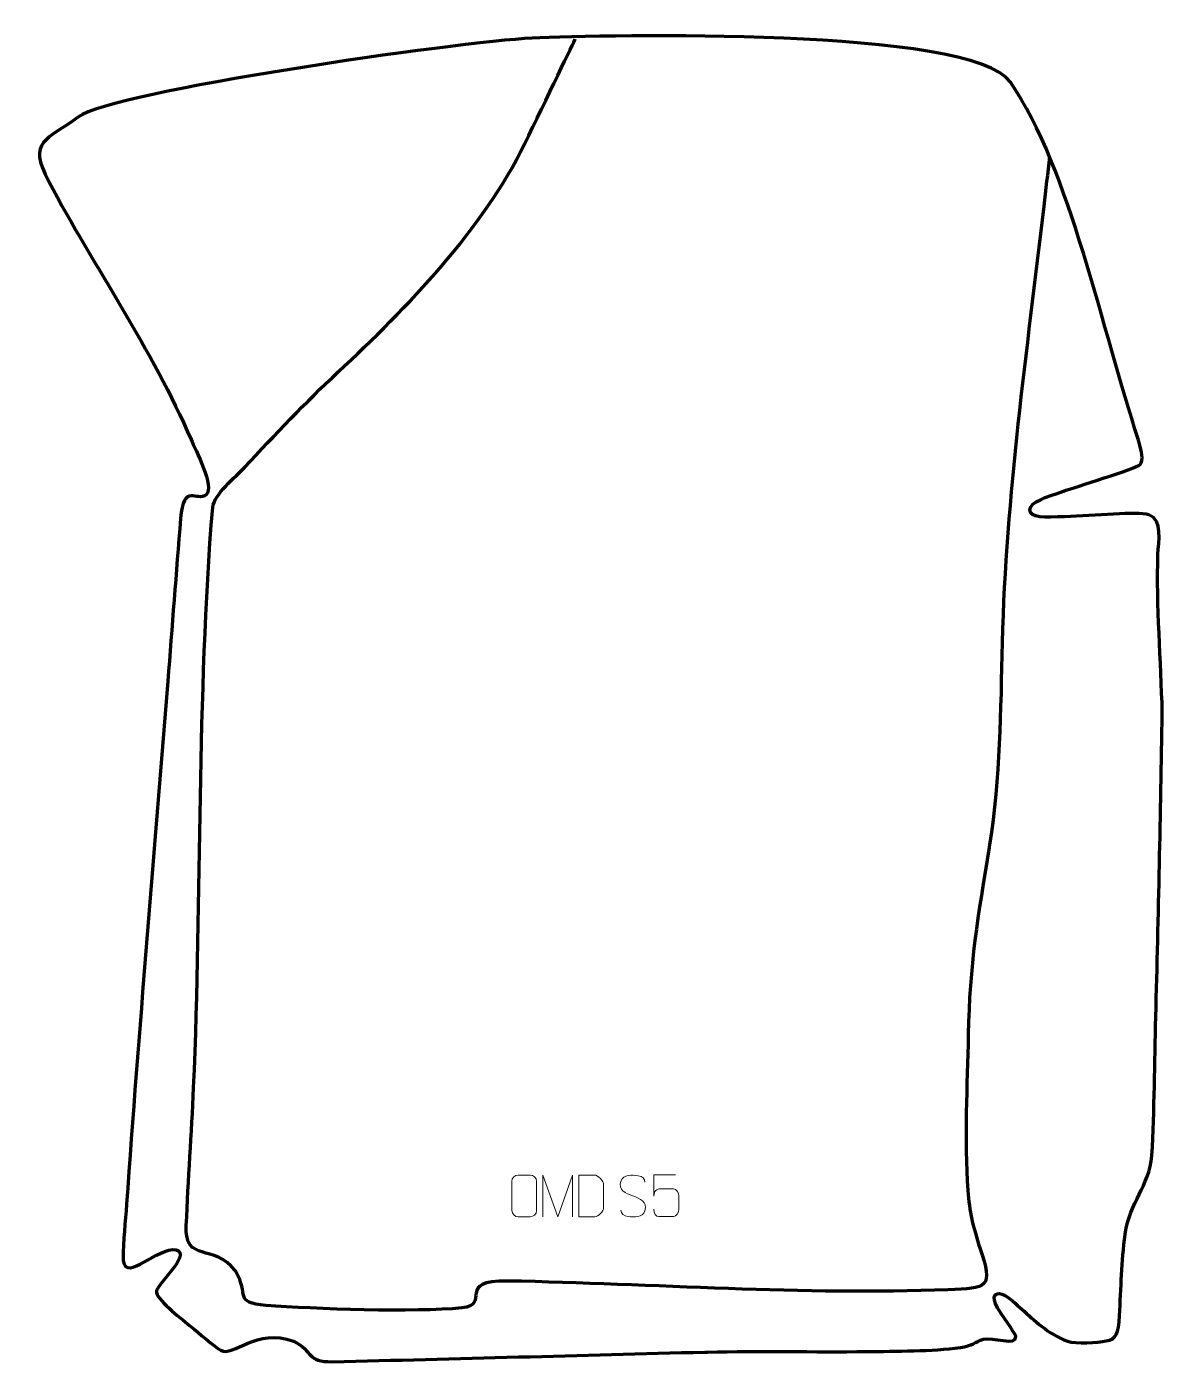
# Model space of a CAD drawing. Header units: millimetres. Extents: x -792 to -113, y -1 to 797.
import ezdxf

# ---------------------------------------------------------------- set-up
doc = ezdxf.new("R2010")
doc.units = ezdxf.units.MM
doc.header["$MEASUREMENT"] = 0
doc.layers.add('layer 1', color=7, linetype='Continuous', plot=False)
doc.layers.add('layer 2', color=7, linetype='Continuous')
doc.layers.add('layer 3', color=7, linetype='Continuous')

msp = doc.modelspace()

# ---------------------------------------------------------------- linework, layer by layer
at = {"layer": 'layer 1', "color": 250, "lineweight": 9}
for points, knots in [([(-498.3944, 110.8673), (-496.0687, 110.8673), (-493.7426, 110.8673), (-491.4165, 110.8673), (-491.4165, 110.8673), (-489.4699, 110.9029), (-487.4785, 109.4113), (-487.4518, 106.9737), (-487.4518, 106.9737), (-487.4522, 101.2268), (-487.4522, 95.4795), (-487.4518, 89.7318), (-487.4518, 89.7318), (-487.5916, 87.4084), (-489.2688, 85.9288), (-491.4165, 85.918), (-491.4165, 85.918), (-493.7484, 85.9184), (-496.0803, 85.9184), (-498.4118, 85.918), (-498.4118, 85.918), (-500.3368, 85.8126), (-502.3089, 87.6971), (-502.2977, 89.7144), (-502.2977, 89.7144), (-502.2974, 95.4845), (-502.2974, 101.2542), (-502.2977, 107.0235), (-502.2977, 107.0235), (-502.2935, 109.1616), (-500.5468, 110.8808), (-498.3944, 110.8673)], [0, 0, 0, 0, 0.11111111, 0.11111111, 0.11111111, 0.11111111, 0.22222222, 0.22222222, 0.22222222, 0.22222222, 0.33333333, 0.33333333, 0.33333333, 0.33333333, 0.44444444, 0.44444444, 0.44444444, 0.44444444, 0.55555556, 0.55555556, 0.55555556, 0.55555556, 0.66666667, 0.66666667, 0.66666667, 0.66666667, 0.77777778, 0.77777778, 0.77777778, 0.77777778, 1, 1, 1, 1]), ([(-483.7173, 85.9119), (-483.7173, 85.9119), (-483.7173, 110.8698), (-483.7173, 110.8698), (-483.7173, 110.8698), (-483.7173, 110.8698), (-474.7922, 85.9119), (-474.7922, 85.9119), (-474.7922, 85.9119), (-474.7922, 85.9119), (-466.0323, 110.8693), (-466.0323, 110.8693), (-466.0323, 110.8693), (-466.0323, 110.8693), (-466.0323, 85.9119), (-466.0323, 85.9119)], [0, 0, 0, 0, 0.2, 0.2, 0.2, 0.2, 0.4, 0.4, 0.4, 0.4, 0.6, 0.6, 0.6, 0.6, 1, 1, 1, 1]), ([(-462.2671, 85.9422), (-459.9353, 85.9426), (-454.9851, 85.9186), (-452.6536, 85.9183), (-452.6536, 85.9183), (-450.7286, 85.8129), (-447.41, 89.3545), (-447.4212, 91.3718), (-447.4212, 91.3718), (-447.4216, 97.1419), (-447.4216, 99.3116), (-447.4212, 105.0809), (-447.4212, 105.0809), (-447.4255, 107.219), (-450.8, 110.8791), (-452.9524, 110.8656), (-452.9524, 110.8656), (-455.2781, 110.8656), (-460.0024, 110.8656), (-462.3285, 110.8656), (-462.3285, 110.8656), (-462.3281, 105.1187), (-462.2668, 91.6895), (-462.2671, 85.9422)], [0, 0, 0, 0, 0.14285714, 0.14285714, 0.14285714, 0.14285714, 0.28571429, 0.28571429, 0.28571429, 0.28571429, 0.42857143, 0.42857143, 0.42857143, 0.42857143, 0.57142857, 0.57142857, 0.57142857, 0.57142857, 0.71428571, 0.71428571, 0.71428571, 0.71428571, 1, 1, 1, 1]), ([(-429.9639, 98.4643), (-434.2122, 99.9347), (-439.1203, 101.7305), (-437.1152, 107.2508), (-437.1152, 107.2508), (-435.6117, 111.3907), (-430.3981, 111.0022), (-426.7945, 110.4011), (-426.7945, 110.4011), (-423.9339, 109.9239), (-423.0692, 108.7107), (-422.7586, 106.6266)], [0, 0, 0, 0, 0.25, 0.25, 0.25, 0.25, 0.5, 0.5, 0.5, 0.5, 1, 1, 1, 1]), ([(-404.5698, 110.919), (-404.5698, 110.919), (-417.4215, 110.919), (-417.4215, 110.919), (-417.4215, 110.919), (-417.4212, 106.6884), (-417.4212, 102.4575), (-417.4215, 98.2263), (-417.4215, 98.2263), (-417.4218, 101.5364), (-415.7908, 102.6082), (-412.9788, 102.6687), (-412.9788, 102.6687), (-410.5392, 102.669), (-408.0997, 102.669), (-405.6605, 102.6687), (-405.6605, 102.6687), (-404.0107, 102.6755), (-402.5358, 100.295), (-402.5073, 98.2263), (-402.5073, 98.2263), (-402.5076, 95.639), (-402.5076, 93.0514), (-402.5073, 90.4637), (-402.5073, 90.4637), (-402.4611, 88.5043), (-403.9605, 86.068), (-405.5864, 86.0095), (-405.5864, 86.0095), (-407.5429, 86.0098), (-412.4379, 86.0098), (-414.3949, 86.0095), (-414.3949, 86.0095), (-416.2404, 86.0007), (-417.3475, 87.9655), (-417.3683, 90.5166)], [0, 0, 0, 0, 0.1, 0.1, 0.1, 0.1, 0.2, 0.2, 0.2, 0.2, 0.3, 0.3, 0.3, 0.3, 0.4, 0.4, 0.4, 0.4, 0.5, 0.5, 0.5, 0.5, 0.6, 0.6, 0.6, 0.6, 0.7, 0.7, 0.7, 0.7, 0.8, 0.8, 0.8, 0.8, 1, 1, 1, 1]), ([(-429.9639, 98.4642), (-425.9453, 96.8175), (-420.9158, 94.9292), (-422.7498, 89.5689), (-422.7498, 89.5689), (-424.2096, 85.3025), (-429.1204, 85.5592), (-432.8465, 86.1139), (-432.8465, 86.1139), (-435.5965, 86.5237), (-436.8174, 87.7372), (-437.1954, 89.8494)], [0, 0, 0, 0, 0.25, 0.25, 0.25, 0.25, 0.5, 0.5, 0.5, 0.5, 1, 1, 1, 1])]:
    msp.add_open_spline(points, degree=3, knots=knots, dxfattribs=at)
at = {"layer": 'layer 2', "color": 140, "lineweight": 158}
msp.add_open_spline([(-181.0579, 719.133), (-182.2032, 709.2504), (-183.3483, 699.368), (-184.4936, 689.4854), (-184.4936, 689.4854), (-194.6313, 602.4284), (-207.1845, 516.8012), (-209.343, 428.9818), (-209.343, 428.9818), (-210.341, 388.3725), (-210.5098, 348.3192), (-216.9175, 308.0607), (-216.9175, 308.0607), (-216.9175, 308.0607), (-217.1584, 306.5471), (-217.1584, 306.5471), (-217.1584, 306.5471), (-223.6492, 266.3193), (-229.0178, 235.935), (-229.582, 194.9152), (-229.582, 194.9152), (-230.2567, 163.9882), (-232.0951, 132.5042), (-229.8965, 101.668), (-229.8965, 101.668), (-228.9909, 88.9665), (-226.6962, 79.5033), (-222.6858, 67.4163), (-222.6858, 67.4163), (-214.5056, 43.1521), (-218.0729, 43.2517), (-241.8017, 42.3155), (-241.8017, 42.3155), (-327.6468, 38.9284), (-417.9807, 45.9018), (-504.68, 47.5427), (-504.68, 47.5427), (-536.229, 48.147), (-514.1916, 33.3174), (-532.1919, 31.5045), (-532.1919, 31.5045), (-560.3488, 28.6685), (-620.4653, 30.8421), (-648.9556, 32.9531), (-648.9556, 32.9531), (-669.1975, 34.8828), (-658.4662, 38.8631), (-667.3513, 53.5413), (-667.3513, 53.5413), (-680.4375, 70.7816), (-697.7729, 57.5721), (-696.7573, 80.6939), (-696.7573, 80.6939), (-695.5511, 108.151), (-693.5809, 135.5941), (-692.3666, 163.1376), (-692.3666, 163.1376), (-687.2955, 278.1532), (-690.3683, 395.7677), (-680.9747, 509.7379), (-680.9747, 509.7379), (-680.344, 517.3166), (-667.2473, 527.9899), (-661.8238, 533.6933), (-661.8238, 533.6933), (-643.533, 553.1357), (-625.6059, 572.4082), (-606.0379, 590.596), (-606.0379, 590.596), (-564.7374, 628.8749), (-519.4799, 676.0079), (-494.6408, 726.7617), (-494.6408, 726.7617), (-481.8092, 752.9805), (-464.7897, 788.6403), (-464.3576, 789.5512)], degree=3, knots=[0, 0, 0, 0, 0.05, 0.05, 0.05, 0.05, 0.1, 0.1, 0.1, 0.1, 0.15, 0.15, 0.15, 0.15, 0.2, 0.2, 0.2, 0.2, 0.25, 0.25, 0.25, 0.25, 0.3, 0.3, 0.3, 0.3, 0.35, 0.35, 0.35, 0.35, 0.4, 0.4, 0.4, 0.4, 0.45, 0.45, 0.45, 0.45, 0.5, 0.5, 0.5, 0.5, 0.55, 0.55, 0.55, 0.55, 0.6, 0.6, 0.6, 0.6, 0.65, 0.65, 0.65, 0.65, 0.7, 0.7, 0.7, 0.7, 0.75, 0.75, 0.75, 0.75, 0.8, 0.8, 0.8, 0.8, 0.85, 0.85, 0.85, 0.85, 0.9, 0.9, 0.9, 0.9, 1, 1, 1, 1], dxfattribs=at)
at = {"layer": 'layer 3', "color": 242, "lineweight": 158}
msp.add_open_spline([(-113.6837, 387.1111), (-114.7848, 326.506), (-115.8656, 265.9827), (-117.5745, 205.3912), (-117.5745, 205.3912), (-118.3302, 178.0655), (-118.3776, 149.693), (-119.871, 122.5207), (-119.871, 122.5207), (-121.7429, 103.6972), (-133.0237, 95.0958), (-135.8413, 75.5551), (-135.8413, 75.5551), (-138.0415, 58.6699), (-138.3755, 43.6993), (-139.1974, 26.8209), (-139.1974, 26.8209), (-139.724, 16.0065), (-141.235, 12.941), (-147.1884, 11.7712), (-147.1884, 11.7712), (-152.3371, 10.7596), (-165.4463, 9.8888), (-170.2879, 11.5814), (-170.2879, 11.5814), (-182.0729, 16.0619), (-190.3478, 24.1552), (-197.603, 30.7289), (-197.603, 30.7289), (-200.4276, 33.2882), (-205.5581, 38.3579), (-209.5444, 39.699), (-209.5444, 39.699), (-213.3004, 40.9627), (-216.1324, 38.8082), (-212.1573, 31.5609), (-212.1573, 31.5609), (-210.2853, 28.1478), (-201.7289, 16.7164), (-201.2863, 14.5822), (-201.2863, 14.5822), (-200.0077, 8.4175), (-215.9294, 14.238), (-220.5086, 12.8219), (-220.5086, 12.8219), (-225.9438, 11.1412), (-226.8973, 8.7682), (-234.3199, 7.7726), (-234.3199, 7.7726), (-250.9507, 5.5422), (-273.3572, 5.6227), (-290.3091, 5.4303), (-290.3091, 5.4303), (-321.9551, 5.0712), (-353.8661, 5.8223), (-385.4108, 5.1365), (-385.4108, 5.1365), (-385.4108, 5.1365), (-387.0499, 5.1008), (-387.0499, 5.1008), (-387.0499, 5.1008), (-461.1747, 3.2341), (-535.3099, 1.0567), (-609.4355, -0.6436), (-609.4355, -0.6436), (-625.0325, -1.0013), (-620.629, 5.7354), (-632.6705, 11.5598), (-632.6705, 11.5598), (-654.946, 19.9275), (-668.6086, 1.8257), (-676.177, 6.169), (-676.177, 6.169), (-680.0643, 8.3998), (-689.5425, 16.805), (-693.8559, 20.2399), (-693.8559, 20.2399), (-698.6645, 24.0692), (-713.04, 35.1863), (-714.6288, 40.6784), (-714.6288, 40.6784), (-715.1815, 45.0911), (-693.2008, 63.4292), (-702.7774, 66.2315), (-702.7774, 66.2315), (-713.5959, 68.02), (-732.8056, 46.887), (-734.382, 59.51), (-734.382, 59.51), (-734.382, 59.51), (-734.4722, 61.1511), (-734.4722, 61.1511), (-734.4722, 61.1511), (-734.484, 71.3537), (-733.1291, 83.1044), (-732.3831, 93.4358), (-732.3831, 93.4358), (-725.1651, 197.5168), (-716.0365, 301.7664), (-707.8129, 405.8129), (-707.8129, 405.8129), (-705.2542, 438.1908), (-702.8551, 470.6247), (-700.1541, 502.9855), (-700.1541, 502.9855), (-698.3186, 524.9779), (-690.4851, 512.5646), (-684.8961, 517.2657), (-684.8961, 517.2657), (-679.6068, 521.7146), (-691.3157, 544.2496), (-693.923, 550.2733), (-693.923, 550.2733), (-717.2622, 604.1937), (-751.3608, 652.6582), (-778.9409, 704.4292), (-778.9409, 704.4292), (-792.086, 729.1791), (-780.1963, 728.7257), (-761.2108, 742.9777), (-761.2108, 742.9777), (-741.1389, 758.0453), (-534.6654, 787.997), (-490.0312, 790.0131), (-490.0312, 790.0131), (-447.0871, 791.9529), (-227.7762, 796.8591), (-204.4056, 763.7345), (-204.4056, 763.7345), (-168.7686, 712.1981), (-149.1892, 613.7842), (-128.0332, 550.4667), (-128.0332, 550.4667), (-125.9842, 542.4182), (-124.672, 538.2393), (-126.9912, 535.3741), (-126.9912, 535.3741), (-128.8996, 533.0164), (-166.8839, 521.4852), (-172.7921, 519.4067), (-172.7921, 519.4067), (-183.0658, 515.7924), (-192.5521, 513.012), (-192.7735, 508.4877), (-192.7735, 508.4877), (-193.0421, 503.0003), (-183.601, 503.7949), (-172.0822, 504.1636), (-172.0822, 504.1636), (-153.7477, 504.7507), (-129.0739, 507.3538), (-121.7811, 505.2432), (-121.7811, 505.2432), (-113.0995, 502.0284), (-116.0939, 489.3855), (-116.3133, 481.783), (-116.3133, 481.783), (-117.1877, 451.4747), (-114.5322, 417.7997), (-113.6837, 387.1111)], degree=3, knots=[0, 0, 0, 0, 0.02439024, 0.02439024, 0.02439024, 0.02439024, 0.04878049, 0.04878049, 0.04878049, 0.04878049, 0.07317073, 0.07317073, 0.07317073, 0.07317073, 0.09756098, 0.09756098, 0.09756098, 0.09756098, 0.12195122, 0.12195122, 0.12195122, 0.12195122, 0.14634146, 0.14634146, 0.14634146, 0.14634146, 0.17073171, 0.17073171, 0.17073171, 0.17073171, 0.19512195, 0.19512195, 0.19512195, 0.19512195, 0.2195122, 0.2195122, 0.2195122, 0.2195122, 0.24390244, 0.24390244, 0.24390244, 0.24390244, 0.26829268, 0.26829268, 0.26829268, 0.26829268, 0.29268293, 0.29268293, 0.29268293, 0.29268293, 0.31707317, 0.31707317, 0.31707317, 0.31707317, 0.34146341, 0.34146341, 0.34146341, 0.34146341, 0.36585366, 0.36585366, 0.36585366, 0.36585366, 0.3902439, 0.3902439, 0.3902439, 0.3902439, 0.41463415, 0.41463415, 0.41463415, 0.41463415, 0.43902439, 0.43902439, 0.43902439, 0.43902439, 0.46341463, 0.46341463, 0.46341463, 0.46341463, 0.48780488, 0.48780488, 0.48780488, 0.48780488, 0.51219512, 0.51219512, 0.51219512, 0.51219512, 0.53658537, 0.53658537, 0.53658537, 0.53658537, 0.56097561, 0.56097561, 0.56097561, 0.56097561, 0.58536585, 0.58536585, 0.58536585, 0.58536585, 0.6097561, 0.6097561, 0.6097561, 0.6097561, 0.63414634, 0.63414634, 0.63414634, 0.63414634, 0.65853659, 0.65853659, 0.65853659, 0.65853659, 0.68292683, 0.68292683, 0.68292683, 0.68292683, 0.70731707, 0.70731707, 0.70731707, 0.70731707, 0.73170732, 0.73170732, 0.73170732, 0.73170732, 0.75609756, 0.75609756, 0.75609756, 0.75609756, 0.7804878, 0.7804878, 0.7804878, 0.7804878, 0.80487805, 0.80487805, 0.80487805, 0.80487805, 0.82926829, 0.82926829, 0.82926829, 0.82926829, 0.85365854, 0.85365854, 0.85365854, 0.85365854, 0.87804878, 0.87804878, 0.87804878, 0.87804878, 0.90243902, 0.90243902, 0.90243902, 0.90243902, 0.92682927, 0.92682927, 0.92682927, 0.92682927, 0.95121951, 0.95121951, 0.95121951, 0.95121951, 1, 1, 1, 1], dxfattribs=at)

doc.saveas('drawing.dxf')
